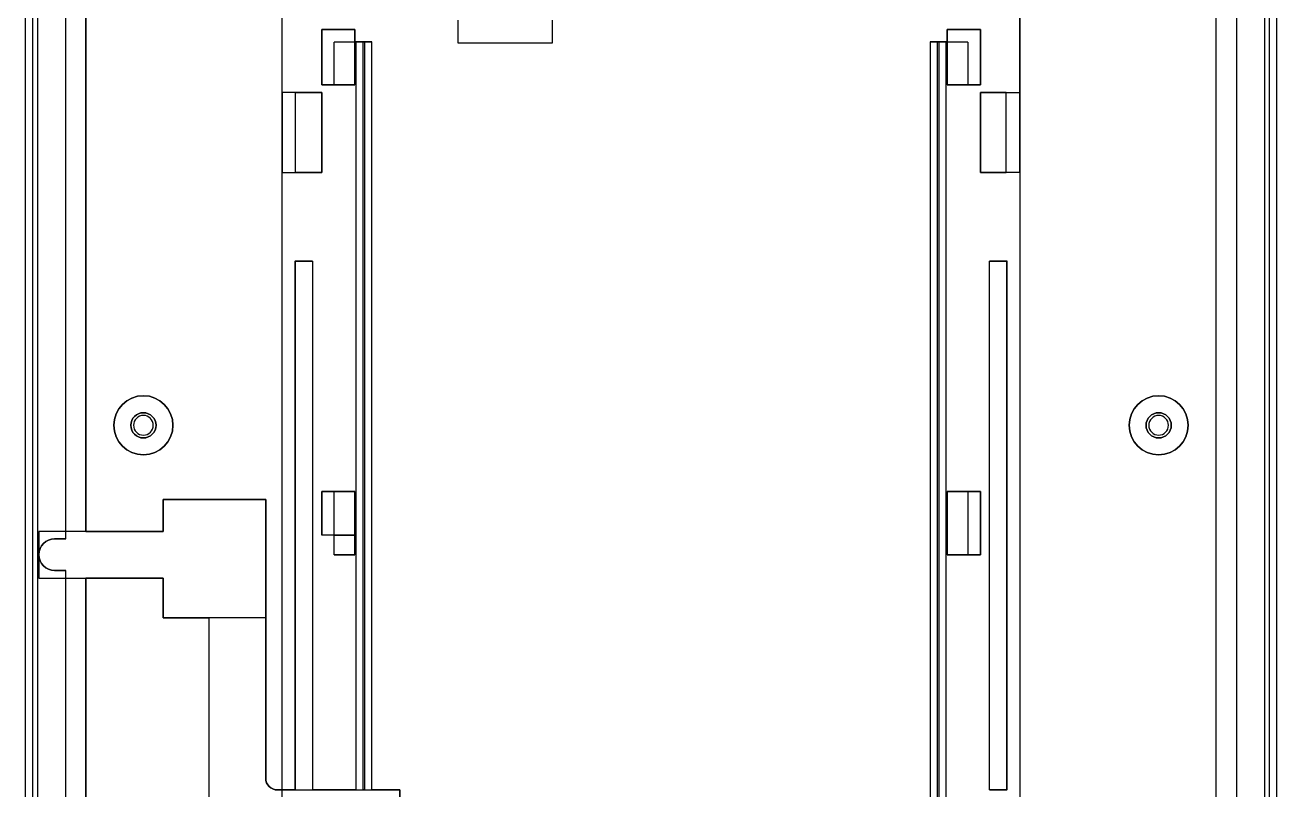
# Model space of a CAD drawing. Header units: millimetres. Extents: x 2932 to 3377, y 2153 to 2458.
# Drawn here: x 2931.5 to 3090.2, y 2245 to 2341.9 of the extents above; entities that cross this region are included whole.
import ezdxf

# ---------------------------------------------------------------- set-up
doc = ezdxf.new("R2010")
doc.units = ezdxf.units.MM
doc.layers.add('Layer 230', color=7, linetype='Continuous')

msp = doc.modelspace()

# ---------------------------------------------------------------- linework, layer by layer
at = {"extrusion": (0, 0, -1)}
for p, q in [((2964.15, 2206.32, -0.3), (2964.15, 2344.69, -0.3)), ((3057.65, 2333.34, -0.3), (3057.65, 2344.67, -0.3)), ((3057.65, 2344.67, -0.3), (3057.65, 2206.32, -0.3))]:
    msp.add_line(p, q, dxfattribs=at)
for centre in [(-2946.55, 2291.16, 1.3), (-3075.25, 2291.16, 1.3)]:
    msp.add_circle(centre, 1.25, dxfattribs=at)
at = {"layer": 'Layer 230', "color": 7}
for p, q in [((2936.7, 2277.71, 2.4), (2936.7, 2392.18, 2.4)), ((2936.7, 2276.76, 3.2), (2936.7, 2392.18, 3.2)), ((2939.25, 2277.71, 2.4), (2939.25, 2392.08, 2.4)), ((2939.25, 2392.08, -0.3), (2939.25, 2277.71, -0.3)), ((3082.55, 2163.08, 2.4), (3082.55, 2392.08, 2.4)), ((3082.55, 2163.08, -0.3), (3082.55, 2392.08, -0.3)), ((3085.1, 2392.18, 2.4), (3085.1, 2162.08, 2.4)), ((3085.1, 2392.18, 3.2), (3085.1, 2162.08, 3.2)), ((2932.55, 2163.46, 4.2), (2932.55, 2386.06, 4.2)), ((2933.15, 2163.46, 4.2), (2933.15, 2386.06, 4.2)), ((2933.15, 2163.46, 3.2), (2933.15, 2386.06, 3.2)), ((3088.65, 2386.06, 4.2), (3088.65, 2163.46, 4.2)), ((3088.65, 2386.06, 3.2), (3088.65, 2163.46, 3.2)), ((3089.25, 2386.06, 4.2), (3089.25, 2163.46, 4.2)), ((2970.75, 2334.31, -0.3), (2970.75, 2339.71, -0.3)), ((2973.35, 2339.71, -0.3), (2970.75, 2339.71, -0.3)), ((2973.35, 2339.71, -5), (2970.75, 2339.71, -5)), ((2970.75, 2334.31, -5), (2970.75, 2339.71, -5)), ((2973.35, 2339.71, -0.3), (2973.35, 2334.31, -0.3)), ((2973.35, 2339.71, -5), (2973.35, 2334.31, -5)), ((2973.5, 2339.76, -2.8), (2973.5, 2244.96, -2.8)), ((2974.36, 2339.76, -3.3), (2974.36, 2244.96, -3.3)), ((2974.63, 2244.96, -3.3), (2974.63, 2339.76, -3.3)), ((2975.5, 2244.96, -2.8), (2975.5, 2339.76, -2.8)), ((3046.3, 2339.76, -2.8), (3046.3, 2209.76, -2.8)), ((3047.16, 2339.76, -3.3), (3047.16, 2209.76, -3.3)), ((3047.43, 2209.76, -3.3), (3047.43, 2339.76, -3.3)), ((3048.3, 2229.76, -2.8), (3048.3, 2339.76, -2.8)), ((3048.45, 2334.31, -0.3), (3048.45, 2339.71, -0.3)), ((3051.05, 2339.71, -0.3), (3048.45, 2339.71, -0.3)), ((3051.05, 2339.71, -5), (3048.45, 2339.71, -5)), ((3048.45, 2334.31, -5), (3048.45, 2339.71, -5)), ((3051.05, 2339.71, -0.3), (3051.05, 2334.31, -0.3)), ((3051.05, 2339.71, -5), (3051.05, 2334.31, -5)), ((2964.15, 2333.34, -0.3), (2964.15, 2323.18, -0.3)), ((2969.15, 2333.34, -0.3), (2964.15, 2333.34, -0.3)), ((2965.85, 2333.34, -1.6), (2964.15, 2333.34, -1.6)), ((2964.15, 2323.18, -1.6), (2964.15, 2333.34, -1.6)), ((2965.85, 2323.18, -1.6), (2965.85, 2333.34, -1.6)), ((2969.15, 2323.18, -0.3), (2969.15, 2333.34, -0.3)), ((2973.35, 2334.31, -0.3), (2970.75, 2334.31, -0.3)), ((2973.35, 2334.31, -5), (2970.75, 2334.31, -5)), ((3051.05, 2334.31, -0.3), (3048.45, 2334.31, -0.3)), ((3051.05, 2334.31, -5), (3048.45, 2334.31, -5)), ((3052.65, 2323.18, -0.3), (3052.65, 2333.34, -0.3)), ((3052.65, 2333.34, -0.3), (3057.65, 2333.34, -0.3)), ((3055.94, 2323.18, -1.6), (3055.94, 2333.34, -1.6)), ((3055.94, 2333.34, -1.6), (3057.65, 2333.34, -1.6)), ((3057.65, 2333.34, -0.3), (3057.65, 2323.18, -0.3)), ((3057.65, 2323.18, -1.6), (3057.65, 2333.34, -1.6)), ((2964.15, 2323.18, -0.3), (2969.15, 2323.18, -0.3)), ((2964.15, 2323.18, -1.6), (2965.85, 2323.18, -1.6)), ((3057.65, 2323.18, -0.3), (3052.65, 2323.18, -0.3)), ((3057.65, 2323.18, -1.6), (3055.94, 2323.18, -1.6)), ((2970.75, 2274.76, -0.3), (2970.75, 2282.76, -0.3)), ((2970.75, 2282.76, -0.3), (2973.35, 2282.76, -0.3)), ((2970.75, 2282.76, -5), (2973.35, 2282.76, -5)), ((2970.75, 2277.26, -5), (2970.75, 2282.76, -5)), ((2973.35, 2282.76, -0.3), (2973.35, 2274.76, -0.3)), ((2973.35, 2282.76, -5), (2973.35, 2277.26, -5)), ((3048.45, 2274.76, -0.3), (3048.45, 2282.76, -0.3)), ((3048.45, 2282.76, -0.3), (3051.05, 2282.76, -0.3)), ((3048.45, 2282.76, -5), (3051.05, 2282.76, -5)), ((3048.45, 2274.76, -5), (3048.45, 2282.76, -5)), ((3051.05, 2282.76, -0.3), (3051.05, 2274.76, -0.3)), ((3051.05, 2282.76, -5), (3051.05, 2274.76, -5)), ((2949.05, 2277.71, -0.3), (2949.05, 2281.76, -0.3)), ((2949.05, 2281.76, -0.3), (2962.05, 2281.76, -0.3)), ((2962.05, 2281.76, -0.3), (2962.05, 2266.76, -0.3)), ((2939.25, 2277.71, 2.4), (2936.7, 2277.71, 2.4)), ((2939.25, 2277.71, -0.3), (2949.05, 2277.71, -0.3)), ((2936.7, 2276.76, 3.2), (2935.3, 2276.76, 3.2)), ((2935.3, 2276.76, 3.2), (2935.3, 2276.76, 2)), ((2970.75, 2277.26, -5), (2970.75, 2277.26, -5)), ((2970.75, 2277.26, -5), (2973.35, 2277.26, -5)), ((2973.35, 2274.76, -0.3), (2970.75, 2274.76, -0.3)), ((3051.05, 2274.76, -0.3), (3048.45, 2274.76, -0.3)), ((3051.05, 2274.76, -5), (3048.45, 2274.76, -5)), ((2935.3, 2272.76, 3.2), (2936.7, 2272.76, 3.2)), ((2935.3, 2272.76, 2), (2935.3, 2272.76, 3.2)), ((2936.7, 2162.08, 3.2), (2936.7, 2272.76, 3.2)), ((2936.7, 2271.81, 2.4), (2939.25, 2271.81, 2.4)), ((2936.7, 2162.08, 2.4), (2936.7, 2271.81, 2.4)), ((2939.25, 2163.08, 2.4), (2939.25, 2271.81, 2.4)), ((2949.05, 2271.81, -0.3), (2939.25, 2271.81, -0.3)), ((2939.25, 2271.81, -0.3), (2939.25, 2163.08, -0.3)), ((2949.05, 2266.76, -0.3), (2949.05, 2271.81, -0.3)), ((2962.05, 2266.76, -0.3), (2949.05, 2266.76, -0.3)), ((2962.05, 2246.46, -1.3), (2962.05, 2246.46, -2.8)), ((2963.55, 2244.96, -1.3), (2963.55, 2244.96, -2.8))]:
    msp.add_line(p, q, dxfattribs=at)
at = {"layer": 'Layer 230', "color": 7, "extrusion": (1, 1.22465e-16, 0)}
for p, q in [((2936.7, 2277.71, 2.4), (2936.7, 2392.18, 2.4)), ((2936.7, 2276.76, 3.2), (2936.7, 2392.18, 3.2)), ((3090.25, 2163.46, 3.2), (3090.25, 2386.06, 3.2)), ((3090.25, 2163.46, -2.8), (3090.25, 2386.06, -2.8)), ((2986.41, 2342.48, -2.1), (2986.41, 2339.61, -2.1)), ((2986.41, 2342.46, -2.8), (2986.41, 2339.61, -2.8)), ((3052.65, 2334.31, -2.8), (3052.65, 2341.31, -2.8)), ((3052.65, 2341.31, -6.4), (3052.65, 2334.31, -6.4)), ((3052.65, 2341.31, -2.8), (3052.65, 2341.31, -6.4)), ((2986.41, 2339.61, -2.1), (2986.41, 2339.61, -2.8)), ((2964.15, 2323.18, -1.6), (2964.15, 2333.34, -1.6)), ((2964.15, 2333.34, -1.6), (2964.15, 2333.34, -0.3)), ((2964.15, 2333.34, -0.3), (2964.15, 2323.18, -0.3)), ((2965.85, 2323.18, -2.8), (2965.85, 2333.34, -2.8)), ((2965.85, 2333.34, -1.6), (2965.85, 2333.34, -2.8)), ((2965.85, 2323.18, -1.6), (2965.85, 2333.34, -1.6)), ((3052.65, 2334.31, -2.8), (3052.65, 2334.31, -6.4)), ((2964.15, 2323.18, -1.6), (2964.15, 2323.18, -0.3)), ((2965.85, 2323.18, -2.8), (2965.85, 2323.18, -1.6)), ((2973.35, 2282.76, -6.4), (2973.35, 2277.26, -6.4)), ((2973.35, 2282.76, -5), (2973.35, 2282.76, -6.4)), ((2973.35, 2282.76, -5), (2973.35, 2277.26, -5)), ((3048.45, 2274.76, -0.3), (3048.45, 2282.76, -0.3)), ((3048.45, 2282.76, -2.8), (3048.45, 2274.76, -2.8)), ((3048.45, 2282.76, -2.8), (3048.45, 2282.76, -0.3)), ((3052.65, 2274.76, -2.8), (3052.65, 2282.76, -2.8)), ((3052.65, 2282.76, -6.4), (3052.65, 2274.76, -6.4)), ((3052.65, 2282.76, -2.8), (3052.65, 2282.76, -6.4)), ((2949.05, 2277.71, -0.3), (2949.05, 2281.76, -0.3)), ((2949.05, 2281.76, -2.8), (2949.05, 2277.71, -2.8)), ((2949.05, 2281.76, -0.3), (2949.05, 2281.76, -2.8)), ((2933.3, 2277.71, 2), (2933.3, 2274.76, 2)), ((2933.3, 2277.71, -2.8), (2933.3, 2271.81, -2.8)), ((2933.3, 2277.71, 2), (2933.3, 2277.71, -2.8)), ((2936.7, 2276.76, 2), (2936.7, 2277.71, 2)), ((2936.7, 2277.71, 2.4), (2936.7, 2277.71, 2)), ((2949.05, 2277.71, -0.3), (2949.05, 2277.71, -2.8)), ((2936.7, 2276.76, 2), (2936.7, 2276.76, 3.2)), ((2973.35, 2277.26, -5), (2973.35, 2277.26, -6.4)), ((2933.3, 2274.76, 2), (2933.3, 2271.81, 2)), ((3048.45, 2274.76, -0.3), (3048.45, 2274.76, -2.8)), ((3052.65, 2274.76, -2.8), (3052.65, 2274.76, -6.4)), ((2936.7, 2271.81, 2), (2936.7, 2272.76, 2)), ((2936.7, 2272.76, 2), (2936.7, 2272.76, 3.2)), ((2936.7, 2162.08, 3.2), (2936.7, 2272.76, 3.2)), ((2933.3, 2271.81, -2.8), (2933.3, 2271.81, 2)), ((2936.7, 2162.08, 2.4), (2936.7, 2271.81, 2.4)), ((2936.7, 2271.81, 2), (2936.7, 2271.81, 2.4)), ((2949.05, 2271.81, -2.8), (2949.05, 2271.81, -0.3)), ((2949.05, 2266.76, -0.3), (2949.05, 2271.81, -0.3)), ((2949.05, 2271.81, -2.8), (2949.05, 2266.76, -2.8)), ((2949.05, 2266.76, -0.3), (2949.05, 2266.76, -2.8)), ((2954.85, 2266.76, -2.8), (2954.85, 2242.26, -2.8)), ((2954.85, 2266.76, -1.3), (2954.85, 2266.76, -2.8)), ((2954.85, 2266.76, -1.3), (2954.85, 2242.26, -1.3))]:
    msp.add_line(p, q, dxfattribs=at)
at = {"layer": 'Layer 230', "color": 7, "extrusion": (1, 8.36627e-17, 0)}
for p, q in [((2939.25, 2277.71, 2.4), (2939.25, 2392.08, 2.4)), ((2939.25, 2392.08, -0.3), (2939.25, 2277.71, -0.3)), ((2939.25, 2277.71, 2.4), (2939.25, 2277.71, -0.3)), ((2939.25, 2271.81, -0.3), (2939.25, 2163.08, -0.3)), ((2939.25, 2271.81, -0.3), (2939.25, 2271.81, 2.4)), ((2939.25, 2163.08, 2.4), (2939.25, 2271.81, 2.4))]:
    msp.add_line(p, q, dxfattribs=at)
at = {"layer": 'Layer 230', "color": 7, "extrusion": (-1, 1.87952e-16, 0)}
for p, q in [((3082.55, 2163.08, -0.3), (3082.55, 2392.08, -0.3)), ((3082.55, 2163.08, 2.4), (3082.55, 2392.08, 2.4))]:
    msp.add_line(p, q, dxfattribs=at)
at = {"layer": 'Layer 230', "color": 7, "extrusion": (-1, 1.86467e-16, 0)}
for p, q in [((3085.1, 2392.18, 3.2), (3085.1, 2162.08, 3.2)), ((3085.1, 2392.18, 2.4), (3085.1, 2162.08, 2.4))]:
    msp.add_line(p, q, dxfattribs=at)
at = {"layer": 'Layer 230', "color": 7, "extrusion": (0, 0, -1)}
for p, q in [((2931.55, 2386.06, -2.8), (2931.55, 2163.46, -2.8)), ((3090.25, 2163.46, -2.8), (3090.25, 2386.06, -2.8)), ((2986.41, 2342.48, -2.1), (2986.41, 2339.61, -2.1)), ((2986.41, 2342.46, -2.8), (2986.41, 2339.61, -2.8)), ((2998.41, 2339.61, -2.1), (2998.41, 2342.48, -2.1)), ((2998.41, 2339.61, -2.8), (2998.41, 2342.46, -2.8)), ((2969.15, 2341.31, -2.8), (2969.15, 2334.31, -2.8)), ((2973.35, 2341.31, -2.8), (2969.15, 2341.31, -2.8)), ((2969.15, 2341.31, -6.4), (2973.35, 2341.31, -6.4)), ((2969.15, 2334.31, -6.4), (2969.15, 2341.31, -6.4)), ((2973.35, 2339.71, -2.8), (2973.35, 2341.31, -2.8)), ((2973.35, 2341.31, -6.4), (2973.35, 2334.31, -6.4)), ((3052.65, 2341.31, -2.8), (3048.45, 2341.31, -2.8)), ((3048.45, 2341.31, -2.8), (3048.45, 2339.71, -2.8)), ((3048.45, 2334.31, -6.4), (3048.45, 2341.31, -6.4)), ((3048.45, 2341.31, -6.4), (3052.65, 2341.31, -6.4)), ((3052.65, 2334.31, -2.8), (3052.65, 2341.31, -2.8)), ((3052.65, 2341.31, -6.4), (3052.65, 2334.31, -6.4)), ((2973.35, 2334.31, -2.8), (2973.35, 2339.71, -2.8)), ((2975.5, 2339.76, -2.8), (2973.5, 2339.76, -2.8)), ((2973.5, 2339.76, -2.8), (2973.5, 2244.96, -2.8)), ((2974.36, 2339.76, -3.3), (2974.36, 2244.96, -3.3)), ((2974.36, 2339.76, -3.3), (2974.63, 2339.76, -3.3)), ((2974.63, 2244.96, -3.3), (2974.63, 2339.76, -3.3)), ((2975.5, 2244.96, -2.8), (2975.5, 2339.76, -2.8)), ((2986.41, 2339.61, -2.8), (2998.41, 2339.61, -2.8)), ((2986.41, 2339.61, -2.1), (2998.41, 2339.61, -2.1)), ((3048.3, 2339.76, -2.8), (3046.3, 2339.76, -2.8)), ((3046.3, 2339.76, -2.8), (3046.3, 2209.76, -2.8)), ((3047.16, 2339.76, -3.3), (3047.16, 2209.76, -3.3)), ((3047.16, 2339.76, -3.3), (3047.43, 2339.76, -3.3)), ((3047.43, 2209.76, -3.3), (3047.43, 2339.76, -3.3)), ((3048.3, 2229.76, -2.8), (3048.3, 2339.76, -2.8)), ((3048.45, 2339.71, -2.8), (3048.45, 2334.31, -2.8)), ((2965.85, 2333.34, -2.8), (2969.15, 2333.34, -2.8)), ((2965.85, 2323.18, -2.8), (2965.85, 2333.34, -2.8)), ((2969.15, 2334.31, -2.8), (2970.75, 2334.31, -2.8)), ((2973.35, 2334.31, -6.4), (2969.15, 2334.31, -6.4)), ((2969.15, 2333.34, -2.8), (2969.15, 2323.18, -2.8)), ((2970.75, 2334.31, -2.8), (2973.35, 2334.31, -2.8)), ((3048.45, 2334.31, -2.8), (3051.05, 2334.31, -2.8)), ((3052.65, 2334.31, -6.4), (3048.45, 2334.31, -6.4)), ((3051.05, 2334.31, -2.8), (3052.65, 2334.31, -2.8)), ((3055.94, 2333.34, -2.8), (3052.65, 2333.34, -2.8)), ((3052.65, 2333.34, -2.8), (3052.65, 2323.18, -2.8)), ((3055.94, 2323.18, -2.8), (3055.94, 2333.34, -2.8)), ((2969.15, 2323.18, -2.8), (2965.85, 2323.18, -2.8)), ((3052.65, 2323.18, -2.8), (3055.94, 2323.18, -2.8)), ((2965.76, 2311.96, -2.8), (2968, 2311.96, -2.8)), ((2965.76, 2311.96, -2.8), (2965.76, 2244.96, -2.8)), ((2967.97, 2311.96, -2.1), (2965.79, 2311.96, -2.1)), ((2965.79, 2311.96, -2.1), (2965.79, 2244.96, -2.1)), ((2967.97, 2311.96, -2.1), (2967.97, 2244.96, -2.1)), ((2968, 2311.96, -2.8), (2968, 2244.96, -2.8)), ((3056.03, 2311.96, -2.8), (3053.8, 2311.96, -2.8)), ((3053.8, 2244.96, -2.8), (3053.8, 2311.96, -2.8)), ((3053.82, 2244.96, -2.1), (3053.82, 2311.96, -2.1)), ((3053.82, 2311.96, -2.1), (3056.01, 2311.96, -2.1)), ((3056.01, 2244.96, -2.1), (3056.01, 2311.96, -2.1)), ((3056.03, 2244.96, -2.8), (3056.03, 2311.96, -2.8)), ((2970.75, 2282.76, -2.8), (2969.15, 2282.76, -2.8)), ((2969.15, 2282.76, -2.8), (2969.15, 2277.26, -2.8)), ((2969.15, 2277.26, -6.4), (2969.15, 2282.76, -6.4)), ((2969.15, 2282.76, -6.4), (2973.35, 2282.76, -6.4)), ((2973.35, 2282.76, -2.8), (2970.75, 2282.76, -2.8)), ((2973.35, 2274.76, -2.8), (2973.35, 2282.76, -2.8)), ((2973.35, 2282.76, -6.4), (2973.35, 2277.26, -6.4)), ((3051.05, 2282.76, -2.8), (3048.45, 2282.76, -2.8)), ((3048.45, 2282.76, -2.8), (3048.45, 2274.76, -2.8)), ((3048.45, 2274.76, -6.4), (3048.45, 2282.76, -6.4)), ((3048.45, 2282.76, -6.4), (3052.65, 2282.76, -6.4)), ((3052.65, 2282.76, -2.8), (3051.05, 2282.76, -2.8)), ((3052.65, 2274.76, -2.8), (3052.65, 2282.76, -2.8)), ((3052.65, 2282.76, -6.4), (3052.65, 2274.76, -6.4)), ((2962.05, 2281.76, -2.8), (2949.05, 2281.76, -2.8)), ((2949.05, 2281.76, -2.8), (2949.05, 2277.71, -2.8)), ((2962.05, 2246.46, -2.8), (2962.05, 2281.76, -2.8)), ((2949.05, 2277.71, -2.8), (2933.3, 2277.71, -2.8)), ((2933.3, 2277.71, -2.8), (2933.3, 2271.81, -2.8)), ((2936.7, 2277.71, 2), (2933.3, 2277.71, 2)), ((2933.3, 2277.71, 2), (2933.3, 2274.76, 2)), ((2936.7, 2276.76, 2), (2936.7, 2277.71, 2)), ((2935.3, 2276.76, 2), (2936.7, 2276.76, 2)), ((2970.75, 2277.26, -2.8), (2969.15, 2277.26, -2.8)), ((2970.75, 2277.26, -6.4), (2969.15, 2277.26, -6.4)), ((2970.75, 2274.76, -2.8), (2970.75, 2277.26, -2.8)), ((2973.35, 2277.26, -6.4), (2970.75, 2277.26, -6.4)), ((2933.3, 2274.76, 2), (2933.3, 2271.81, 2)), ((2970.75, 2274.76, -2.8), (2973.35, 2274.76, -2.8)), ((3048.45, 2274.76, -2.8), (3051.05, 2274.76, -2.8)), ((3052.65, 2274.76, -6.4), (3048.45, 2274.76, -6.4)), ((3051.05, 2274.76, -2.8), (3052.65, 2274.76, -2.8)), ((2936.7, 2272.76, 2), (2935.3, 2272.76, 2)), ((2936.7, 2271.81, 2), (2936.7, 2272.76, 2)), ((2933.3, 2271.81, -2.8), (2949.05, 2271.81, -2.8)), ((2933.3, 2271.81, 2), (2936.7, 2271.81, 2)), ((2949.05, 2271.81, -2.8), (2949.05, 2266.76, -2.8)), ((2949.05, 2266.76, -2.8), (2954.85, 2266.76, -2.8)), ((2954.85, 2266.76, -1.3), (2954.85, 2242.26, -1.3)), ((2962.05, 2266.76, -1.3), (2954.85, 2266.76, -1.3)), ((2954.85, 2266.76, -2.8), (2954.85, 2242.26, -2.8)), ((2962.05, 2266.76, -1.3), (2962.05, 2246.46, -1.3)), ((2963.55, 2244.96, -1.3), (2979.05, 2244.96, -1.3)), ((2965.76, 2244.96, -2.8), (2963.55, 2244.96, -2.8)), ((2965.79, 2244.96, -2.1), (2967.97, 2244.96, -2.1)), ((2973.5, 2244.96, -2.8), (2968, 2244.96, -2.8)), ((2974.63, 2244.96, -3.3), (2974.36, 2244.96, -3.3)), ((2979.05, 2244.96, -2.8), (2975.5, 2244.96, -2.8)), ((2979.05, 2244.96, -1.3), (2979.05, 2237.76, -1.3)), ((2979.05, 2237.76, -2.8), (2979.05, 2244.96, -2.8)), ((3056.03, 2244.96, -2.8), (3053.8, 2244.96, -2.8)), ((3053.82, 2244.96, -2.1), (3056.01, 2244.96, -2.1))]:
    msp.add_line(p, q, dxfattribs=at)
at = {"layer": 'Layer 230', "color": 7, "extrusion": (-1, -1.22465e-16, 0)}
for p, q in [((2931.55, 2386.06, 3.2), (2931.55, 2163.46, 3.2)), ((2931.55, 2386.06, -2.8), (2931.55, 2163.46, -2.8)), ((2998.41, 2339.61, -2.1), (2998.41, 2342.48, -2.1)), ((2998.41, 2339.61, -2.8), (2998.41, 2342.46, -2.8)), ((2998.41, 2339.61, -2.1), (2998.41, 2339.61, -2.8)), ((3055.94, 2323.18, -1.6), (3055.94, 2333.34, -1.6)), ((3055.94, 2333.34, -1.6), (3055.94, 2333.34, -2.8)), ((3055.94, 2323.18, -2.8), (3055.94, 2333.34, -2.8)), ((3057.65, 2323.18, -1.6), (3057.65, 2333.34, -1.6)), ((3057.65, 2333.34, -0.3), (3057.65, 2323.18, -0.3)), ((3057.65, 2333.34, -1.6), (3057.65, 2333.34, -0.3)), ((3055.94, 2323.18, -2.8), (3055.94, 2323.18, -1.6)), ((3057.65, 2323.18, -1.6), (3057.65, 2323.18, -0.3)), ((2973.35, 2282.76, -0.3), (2973.35, 2274.76, -0.3)), ((2973.35, 2282.76, -0.3), (2973.35, 2282.76, -2.8)), ((2973.35, 2274.76, -2.8), (2973.35, 2282.76, -2.8)), ((3048.45, 2274.76, -5), (3048.45, 2282.76, -5)), ((3048.45, 2282.76, -5), (3048.45, 2282.76, -6.4)), ((3048.45, 2274.76, -6.4), (3048.45, 2282.76, -6.4)), ((2962.05, 2281.76, -0.3), (2962.05, 2281.76, -2.8)), ((2962.05, 2246.46, -2.8), (2962.05, 2281.76, -2.8)), ((2962.05, 2281.76, -0.3), (2962.05, 2266.76, -0.3)), ((2973.35, 2274.76, -0.3), (2973.35, 2274.76, -2.8)), ((3048.45, 2274.76, -5), (3048.45, 2274.76, -6.4)), ((2962.05, 2266.76, -1.3), (2962.05, 2246.46, -1.3)), ((2962.05, 2266.76, -1.3), (2962.05, 2266.76, -0.3)), ((2962.05, 2246.46, -1.3), (2962.05, 2246.46, -2.8)), ((2979.05, 2237.76, -2.8), (2979.05, 2244.96, -2.8)), ((2979.05, 2244.96, -1.3), (2979.05, 2237.76, -1.3)), ((2979.05, 2244.96, -1.3), (2979.05, 2244.96, -2.8))]:
    msp.add_line(p, q, dxfattribs=at)
at = {"layer": 'Layer 230', "color": 7, "extrusion": (-0.707107, -8.65956e-17, 0.707107)}
for p, q in [((2931.55, 2386.06, 3.2), (2931.55, 2163.46, 3.2)), ((2932.55, 2163.46, 4.2), (2932.55, 2386.06, 4.2))]:
    msp.add_line(p, q, dxfattribs=at)
at = {"layer": 'Layer 230', "color": 7, "extrusion": (1, 1.62365e-16, 0)}
for p, q in [((2933.15, 2163.46, 3.2), (2933.15, 2386.06, 3.2)), ((2933.15, 2163.46, 4.2), (2933.15, 2386.06, 4.2))]:
    msp.add_line(p, q, dxfattribs=at)
at = {"layer": 'Layer 230', "color": 7, "extrusion": (-1, -4.26644e-17, 0)}
for p, q in [((3088.65, 2386.06, 3.2), (3088.65, 2163.46, 3.2)), ((3088.65, 2386.06, 4.2), (3088.65, 2163.46, 4.2))]:
    msp.add_line(p, q, dxfattribs=at)
at = {"layer": 'Layer 230', "color": 7, "extrusion": (0.707107, 8.65956e-17, 0.707107)}
for p, q in [((3089.25, 2386.06, 4.2), (3089.25, 2163.46, 4.2)), ((3090.25, 2163.46, 3.2), (3090.25, 2386.06, 3.2))]:
    msp.add_line(p, q, dxfattribs=at)
at = {"layer": 'Layer 230', "color": 7, "extrusion": (-3.35202e-16, 1, 0)}
for p, q in [((2973.35, 2341.31, -2.8), (2969.15, 2341.31, -2.8)), ((2969.15, 2341.31, -6.4), (2973.35, 2341.31, -6.4)), ((2969.15, 2341.31, -2.8), (2969.15, 2341.31, -6.4)), ((2973.35, 2341.31, -2.8), (2973.35, 2341.31, -6.4)), ((3052.65, 2341.31, -2.8), (3048.45, 2341.31, -2.8)), ((3048.45, 2341.31, -6.4), (3052.65, 2341.31, -6.4)), ((3048.45, 2341.31, -2.8), (3048.45, 2341.31, -6.4)), ((3052.65, 2341.31, -2.8), (3052.65, 2341.31, -6.4))]:
    msp.add_line(p, q, dxfattribs=at)
at = {"layer": 'Layer 230', "color": 7, "extrusion": (-1, -4.10017e-16, 0)}
for p, q in [((2969.15, 2341.31, -2.8), (2969.15, 2334.31, -2.8)), ((2969.15, 2341.31, -2.8), (2969.15, 2341.31, -6.4)), ((2969.15, 2334.31, -6.4), (2969.15, 2341.31, -6.4)), ((2969.15, 2334.31, -2.8), (2969.15, 2334.31, -6.4)), ((2969.15, 2282.76, -2.8), (2969.15, 2277.26, -2.8)), ((2969.15, 2282.76, -2.8), (2969.15, 2282.76, -6.4)), ((2969.15, 2277.26, -6.4), (2969.15, 2282.76, -6.4)), ((2969.15, 2277.26, -6.4), (2969.15, 2277.26, -2.8))]:
    msp.add_line(p, q, dxfattribs=at)
at = {"layer": 'Layer 230', "color": 7, "extrusion": (1, -1.78077e-15, 0)}
for p, q in [((2973.35, 2339.71, -2.8), (2973.35, 2341.31, -2.8)), ((2973.35, 2341.31, -6.4), (2973.35, 2334.31, -6.4)), ((2973.35, 2341.31, -2.8), (2973.35, 2341.31, -6.4)), ((2973.35, 2339.71, -5), (2973.35, 2339.71, -2.8)), ((2973.35, 2339.71, -5), (2973.35, 2334.31, -5)), ((2973.35, 2334.31, -5), (2973.35, 2334.31, -6.4))]:
    msp.add_line(p, q, dxfattribs=at)
at = {"layer": 'Layer 230', "color": 7, "extrusion": (-1, -2.0257e-15, 0)}
for p, q in [((3048.45, 2341.31, -2.8), (3048.45, 2339.71, -2.8)), ((3048.45, 2341.31, -2.8), (3048.45, 2341.31, -6.4)), ((3048.45, 2334.31, -6.4), (3048.45, 2341.31, -6.4)), ((3048.45, 2334.31, -5), (3048.45, 2339.71, -5)), ((3048.45, 2339.71, -2.8), (3048.45, 2339.71, -5)), ((3048.45, 2334.31, -5), (3048.45, 2334.31, -6.4))]:
    msp.add_line(p, q, dxfattribs=at)
at = {"layer": 'Layer 230', "color": 7, "extrusion": (1.22465e-16, -1, 0)}
for p, q in [((2973.35, 2339.71, -0.3), (2970.75, 2339.71, -0.3)), ((2970.75, 2339.71, -5), (2970.75, 2339.71, -0.3)), ((2973.35, 2339.71, -5), (2970.75, 2339.71, -5)), ((2973.35, 2339.71, -5), (2973.35, 2339.71, -2.8)), ((2973.35, 2339.71, -0.3), (2973.35, 2339.71, -2.8)), ((3051.05, 2339.71, -0.3), (3048.45, 2339.71, -0.3)), ((3048.45, 2339.71, -2.8), (3048.45, 2339.71, -0.3)), ((3048.45, 2339.71, -2.8), (3048.45, 2339.71, -5)), ((3051.05, 2339.71, -5), (3048.45, 2339.71, -5)), ((3051.05, 2339.71, -0.3), (3051.05, 2339.71, -5)), ((2969.15, 2333.34, -0.3), (2964.15, 2333.34, -0.3)), ((2964.15, 2333.34, -1.6), (2964.15, 2333.34, -0.3)), ((2965.85, 2333.34, -1.6), (2964.15, 2333.34, -1.6)), ((2965.85, 2333.34, -1.6), (2965.85, 2333.34, -2.8)), ((2965.85, 2333.34, -2.8), (2969.15, 2333.34, -2.8)), ((2969.15, 2334.31, -2.8), (2970.75, 2334.31, -2.8)), ((2969.15, 2334.31, -2.8), (2969.15, 2334.31, -6.4)), ((2973.35, 2334.31, -6.4), (2969.15, 2334.31, -6.4)), ((2969.15, 2333.34, -2.8), (2969.15, 2333.34, -0.3)), ((2973.35, 2334.31, -5), (2970.75, 2334.31, -5)), ((2970.75, 2334.31, -5), (2970.75, 2334.31, -2.8)), ((2973.35, 2334.31, -5), (2973.35, 2334.31, -6.4)), ((3051.05, 2334.31, -5), (3048.45, 2334.31, -5)), ((3048.45, 2334.31, -5), (3048.45, 2334.31, -6.4)), ((3052.65, 2334.31, -6.4), (3048.45, 2334.31, -6.4)), ((3051.05, 2334.31, -2.8), (3051.05, 2334.31, -5)), ((3051.05, 2334.31, -2.8), (3052.65, 2334.31, -2.8)), ((3052.65, 2334.31, -2.8), (3052.65, 2334.31, -6.4)), ((3052.65, 2333.34, -2.8), (3052.65, 2333.34, -0.3)), ((3055.94, 2333.34, -2.8), (3052.65, 2333.34, -2.8)), ((3052.65, 2333.34, -0.3), (3057.65, 2333.34, -0.3)), ((3055.94, 2333.34, -1.6), (3055.94, 2333.34, -2.8)), ((3055.94, 2333.34, -1.6), (3057.65, 2333.34, -1.6)), ((3057.65, 2333.34, -1.6), (3057.65, 2333.34, -0.3)), ((2965.76, 2311.96, -2.8), (2968, 2311.96, -2.8)), ((2965.76, 2311.96, -2.8), (2965.79, 2311.96, -2.1)), ((2967.97, 2311.96, -2.1), (2965.79, 2311.96, -2.1)), ((2968, 2311.96, -2.8), (2967.97, 2311.96, -2.1)), ((3053.82, 2311.96, -2.1), (3053.8, 2311.96, -2.8)), ((3056.03, 2311.96, -2.8), (3053.8, 2311.96, -2.8)), ((3053.82, 2311.96, -2.1), (3056.01, 2311.96, -2.1)), ((3056.01, 2311.96, -2.1), (3056.03, 2311.96, -2.8)), ((2962.05, 2281.76, -2.8), (2949.05, 2281.76, -2.8)), ((2949.05, 2281.76, -0.3), (2962.05, 2281.76, -0.3)), ((2949.05, 2281.76, -0.3), (2949.05, 2281.76, -2.8)), ((2962.05, 2281.76, -0.3), (2962.05, 2281.76, -2.8)), ((2936.7, 2277.71, 2), (2933.3, 2277.71, 2)), ((2933.3, 2277.71, 2), (2933.3, 2277.71, -2.8)), ((2949.05, 2277.71, -2.8), (2933.3, 2277.71, -2.8)), ((2936.7, 2277.71, 2.4), (2936.7, 2277.71, 2)), ((2939.25, 2277.71, 2.4), (2936.7, 2277.71, 2.4)), ((2939.25, 2277.71, -0.3), (2949.05, 2277.71, -0.3)), ((2939.25, 2277.71, 2.4), (2939.25, 2277.71, -0.3)), ((2949.05, 2277.71, -0.3), (2949.05, 2277.71, -2.8)), ((2936.7, 2276.76, 3.2), (2935.3, 2276.76, 3.2)), ((2935.3, 2276.76, 3.2), (2935.3, 2276.76, 2)), ((2935.3, 2276.76, 2), (2936.7, 2276.76, 2)), ((2936.7, 2276.76, 2), (2936.7, 2276.76, 3.2))]:
    msp.add_line(p, q, dxfattribs=at)
at = {"layer": 'Layer 230', "color": 7, "extrusion": (1, 2.67889e-16, 0)}
for p, q in [((2970.75, 2339.71, -5), (2970.75, 2339.71, -0.3)), ((2970.75, 2334.31, -0.3), (2970.75, 2339.71, -0.3)), ((2970.75, 2334.31, -5), (2970.75, 2339.71, -5)), ((2970.75, 2334.31, -0.3), (2970.75, 2334.31, -2.8)), ((2970.75, 2334.31, -5), (2970.75, 2334.31, -2.8)), ((2970.75, 2277.26, -5), (2970.75, 2282.76, -5)), ((2970.75, 2282.76, -2.8), (2970.75, 2282.76, -5)), ((2970.75, 2282.76, -2.8), (2970.75, 2282.76, -0.3)), ((2970.75, 2274.76, -0.3), (2970.75, 2282.76, -0.3)), ((2970.75, 2274.76, -2.8), (2970.75, 2277.26, -2.8)), ((2970.75, 2277.26, -2.8), (2970.75, 2277.26, -5)), ((2970.75, 2274.76, -0.3), (2970.75, 2274.76, -2.8))]:
    msp.add_line(p, q, dxfattribs=at)
at = {"layer": 'Layer 230', "color": 7, "extrusion": (-1, 1.78077e-15, 0)}
for p, q in [((2973.35, 2339.71, -0.3), (2973.35, 2339.71, -2.8)), ((2973.35, 2334.31, -2.8), (2973.35, 2339.71, -2.8)), ((2973.35, 2339.71, -0.3), (2973.35, 2334.31, -0.3)), ((2973.35, 2334.31, -2.8), (2973.35, 2334.31, -0.3))]:
    msp.add_line(p, q, dxfattribs=at)
at = {"layer": 'Layer 230', "color": 7, "extrusion": (-1.22465e-16, 1, 0)}
for p, q in [((2975.5, 2339.76, -2.8), (2973.5, 2339.76, -2.8)), ((2974.36, 2339.76, -3.3), (2974.63, 2339.76, -3.3)), ((2986.41, 2339.61, -2.1), (2986.41, 2339.61, -2.8)), ((2986.41, 2339.61, -2.1), (2998.41, 2339.61, -2.1)), ((2986.41, 2339.61, -2.8), (2998.41, 2339.61, -2.8)), ((2998.41, 2339.61, -2.1), (2998.41, 2339.61, -2.8)), ((3048.3, 2339.76, -2.8), (3046.3, 2339.76, -2.8)), ((3047.16, 2339.76, -3.3), (3047.43, 2339.76, -3.3)), ((2973.35, 2334.31, -0.3), (2970.75, 2334.31, -0.3)), ((2970.75, 2334.31, -2.8), (2973.35, 2334.31, -2.8)), ((2970.75, 2334.31, -0.3), (2970.75, 2334.31, -2.8)), ((2973.35, 2334.31, -2.8), (2973.35, 2334.31, -0.3)), ((3051.05, 2334.31, -0.3), (3048.45, 2334.31, -0.3)), ((3048.45, 2334.31, -2.8), (3051.05, 2334.31, -2.8)), ((3048.45, 2334.31, -2.8), (3048.45, 2334.31, -0.3)), ((3051.05, 2334.31, -0.3), (3051.05, 2334.31, -2.8)), ((2964.15, 2323.18, -1.6), (2965.85, 2323.18, -1.6)), ((2964.15, 2323.18, -1.6), (2964.15, 2323.18, -0.3)), ((2964.15, 2323.18, -0.3), (2969.15, 2323.18, -0.3)), ((2969.15, 2323.18, -2.8), (2965.85, 2323.18, -2.8)), ((2965.85, 2323.18, -2.8), (2965.85, 2323.18, -1.6)), ((2969.15, 2323.18, -2.8), (2969.15, 2323.18, -0.3)), ((3052.65, 2323.18, -2.8), (3055.94, 2323.18, -2.8)), ((3052.65, 2323.18, -2.8), (3052.65, 2323.18, -0.3)), ((3057.65, 2323.18, -0.3), (3052.65, 2323.18, -0.3)), ((3055.94, 2323.18, -2.8), (3055.94, 2323.18, -1.6)), ((3057.65, 2323.18, -1.6), (3055.94, 2323.18, -1.6)), ((3057.65, 2323.18, -1.6), (3057.65, 2323.18, -0.3)), ((2936.7, 2272.76, 2), (2935.3, 2272.76, 2)), ((2935.3, 2272.76, 2), (2935.3, 2272.76, 3.2)), ((2935.3, 2272.76, 3.2), (2936.7, 2272.76, 3.2)), ((2936.7, 2272.76, 2), (2936.7, 2272.76, 3.2)), ((2933.3, 2271.81, 2), (2936.7, 2271.81, 2)), ((2933.3, 2271.81, -2.8), (2949.05, 2271.81, -2.8)), ((2933.3, 2271.81, -2.8), (2933.3, 2271.81, 2)), ((2936.7, 2271.81, 2), (2936.7, 2271.81, 2.4)), ((2936.7, 2271.81, 2.4), (2939.25, 2271.81, 2.4)), ((2939.25, 2271.81, -0.3), (2939.25, 2271.81, 2.4)), ((2949.05, 2271.81, -0.3), (2939.25, 2271.81, -0.3)), ((2949.05, 2271.81, -2.8), (2949.05, 2271.81, -0.3)), ((2949.05, 2266.76, -2.8), (2954.85, 2266.76, -2.8)), ((2949.05, 2266.76, -0.3), (2949.05, 2266.76, -2.8)), ((2962.05, 2266.76, -0.3), (2949.05, 2266.76, -0.3)), ((2962.05, 2266.76, -1.3), (2954.85, 2266.76, -1.3)), ((2954.85, 2266.76, -1.3), (2954.85, 2266.76, -2.8)), ((2962.05, 2266.76, -1.3), (2962.05, 2266.76, -0.3))]:
    msp.add_line(p, q, dxfattribs=at)
at = {"layer": 'Layer 230', "color": 7, "extrusion": (1, 2.0257e-15, 0)}
for p, q in [((3048.45, 2339.71, -2.8), (3048.45, 2339.71, -0.3)), ((3048.45, 2334.31, -0.3), (3048.45, 2339.71, -0.3)), ((3048.45, 2339.71, -2.8), (3048.45, 2334.31, -2.8)), ((3048.45, 2334.31, -2.8), (3048.45, 2334.31, -0.3))]:
    msp.add_line(p, q, dxfattribs=at)
at = {"layer": 'Layer 230', "color": 7, "extrusion": (-1, -2.67889e-16, 0)}
for p, q in [((3051.05, 2339.71, -0.3), (3051.05, 2339.71, -5)), ((3051.05, 2339.71, -5), (3051.05, 2334.31, -5)), ((3051.05, 2339.71, -0.3), (3051.05, 2334.31, -0.3)), ((3051.05, 2334.31, -2.8), (3051.05, 2334.31, -5)), ((3051.05, 2334.31, -0.3), (3051.05, 2334.31, -2.8)), ((3051.05, 2282.76, -0.3), (3051.05, 2274.76, -0.3)), ((3051.05, 2282.76, -0.3), (3051.05, 2282.76, -2.8)), ((3051.05, 2282.76, -5), (3051.05, 2282.76, -2.8)), ((3051.05, 2282.76, -5), (3051.05, 2274.76, -5)), ((3051.05, 2274.76, -2.8), (3051.05, 2274.76, -5)), ((3051.05, 2274.76, -0.3), (3051.05, 2274.76, -2.8))]:
    msp.add_line(p, q, dxfattribs=at)
at = {"layer": 'Layer 230', "color": 7, "extrusion": (-1, 1.65088e-16, 0)}
for p, q in [((2969.15, 2333.34, -2.8), (2969.15, 2323.18, -2.8)), ((2969.15, 2323.18, -0.3), (2969.15, 2333.34, -0.3)), ((2969.15, 2333.34, -2.8), (2969.15, 2333.34, -0.3)), ((2969.15, 2323.18, -2.8), (2969.15, 2323.18, -0.3))]:
    msp.add_line(p, q, dxfattribs=at)
at = {"layer": 'Layer 230', "color": 7, "extrusion": (1, 4.10017e-16, 0)}
for p, q in [((3052.65, 2333.34, -2.8), (3052.65, 2323.18, -2.8)), ((3052.65, 2333.34, -2.8), (3052.65, 2333.34, -0.3)), ((3052.65, 2323.18, -0.3), (3052.65, 2333.34, -0.3)), ((3052.65, 2323.18, -2.8), (3052.65, 2323.18, -0.3))]:
    msp.add_line(p, q, dxfattribs=at)
at = {"layer": 'Layer 230', "color": 7, "extrusion": (0.999391, 1.2239e-16, -0.034899)}
for p, q in [((2965.76, 2311.96, -2.8), (2965.76, 2244.96, -2.8)), ((2965.76, 2311.96, -2.8), (2965.79, 2311.96, -2.1)), ((2965.79, 2311.96, -2.1), (2965.79, 2244.96, -2.1)), ((3053.82, 2311.96, -2.1), (3053.8, 2311.96, -2.8)), ((3053.8, 2244.96, -2.8), (3053.8, 2311.96, -2.8)), ((3053.82, 2244.96, -2.1), (3053.82, 2311.96, -2.1)), ((2965.76, 2244.96, -2.8), (2965.79, 2244.96, -2.1)), ((3053.8, 2244.96, -2.8), (3053.82, 2244.96, -2.1))]:
    msp.add_line(p, q, dxfattribs=at)
at = {"layer": 'Layer 230', "color": 7, "extrusion": (-0.999391, -1.2239e-16, -0.034899)}
for p, q in [((2968, 2311.96, -2.8), (2967.97, 2311.96, -2.1)), ((2967.97, 2311.96, -2.1), (2967.97, 2244.96, -2.1)), ((2968, 2311.96, -2.8), (2968, 2244.96, -2.8)), ((3056.01, 2244.96, -2.1), (3056.01, 2311.96, -2.1)), ((3056.01, 2311.96, -2.1), (3056.03, 2311.96, -2.8)), ((3056.03, 2244.96, -2.8), (3056.03, 2311.96, -2.8)), ((2968, 2244.96, -2.8), (2967.97, 2244.96, -2.1)), ((3056.03, 2244.96, -2.8), (3056.01, 2244.96, -2.1))]:
    msp.add_line(p, q, dxfattribs=at)
at = {"layer": 'Layer 230', "color": 7, "extrusion": (-1.7085e-15, 1, 0)}
for p, q in [((2969.15, 2282.76, -6.4), (2973.35, 2282.76, -6.4)), ((2969.15, 2282.76, -2.8), (2969.15, 2282.76, -6.4)), ((2970.75, 2282.76, -2.8), (2969.15, 2282.76, -2.8)), ((2970.75, 2282.76, -2.8), (2970.75, 2282.76, -5)), ((2970.75, 2282.76, -5), (2973.35, 2282.76, -5)), ((2973.35, 2282.76, -5), (2973.35, 2282.76, -6.4))]:
    msp.add_line(p, q, dxfattribs=at)
at = {"layer": 'Layer 230', "color": 7, "extrusion": (1.7085e-15, -1, 0)}
for p, q in [((2970.75, 2282.76, -0.3), (2973.35, 2282.76, -0.3)), ((2970.75, 2282.76, -2.8), (2970.75, 2282.76, -0.3)), ((2973.35, 2282.76, -2.8), (2970.75, 2282.76, -2.8)), ((2973.35, 2282.76, -0.3), (2973.35, 2282.76, -2.8))]:
    msp.add_line(p, q, dxfattribs=at)
at = {"layer": 'Layer 230', "color": 7, "extrusion": (9.15481e-16, -1, 0)}
for p, q in [((3048.45, 2282.76, -0.3), (3051.05, 2282.76, -0.3)), ((3048.45, 2282.76, -2.8), (3048.45, 2282.76, -0.3)), ((3051.05, 2282.76, -2.8), (3048.45, 2282.76, -2.8)), ((3051.05, 2282.76, -0.3), (3051.05, 2282.76, -2.8))]:
    msp.add_line(p, q, dxfattribs=at)
at = {"layer": 'Layer 230', "color": 7, "extrusion": (-9.15481e-16, 1, 0)}
for p, q in [((3048.45, 2282.76, -5), (3051.05, 2282.76, -5)), ((3048.45, 2282.76, -6.4), (3052.65, 2282.76, -6.4)), ((3048.45, 2282.76, -5), (3048.45, 2282.76, -6.4)), ((3051.05, 2282.76, -5), (3051.05, 2282.76, -2.8)), ((3052.65, 2282.76, -2.8), (3051.05, 2282.76, -2.8)), ((3052.65, 2282.76, -2.8), (3052.65, 2282.76, -6.4))]:
    msp.add_line(p, q, dxfattribs=at)
at = {"layer": 'Layer 230', "color": 7, "extrusion": (0.000294794, -1, 0)}
for p, q in [((2970.75, 2277.26, -2.8), (2969.15, 2277.26, -2.8)), ((2969.15, 2277.26, -6.4), (2969.15, 2277.26, -2.8)), ((2970.75, 2277.26, -6.4), (2969.15, 2277.26, -6.4)), ((2970.75, 2277.26, -2.8), (2970.75, 2277.26, -5)), ((2970.75, 2277.26, -6.4), (2970.75, 2277.26, -5)), ((2970.75, 2277.26, -5), (2970.75, 2277.26, -5))]:
    msp.add_line(p, q, dxfattribs=at)
at = {"layer": 'Layer 230', "color": 7, "extrusion": (1.44416e-15, -1, 0)}
for p, q in [((2970.75, 2277.26, -5), (2973.35, 2277.26, -5)), ((2970.75, 2277.26, -6.4), (2970.75, 2277.26, -5)), ((2973.35, 2277.26, -6.4), (2970.75, 2277.26, -6.4)), ((2973.35, 2277.26, -5), (2973.35, 2277.26, -6.4))]:
    msp.add_line(p, q, dxfattribs=at)
at = {"layer": 'Layer 230', "color": 7, "extrusion": (-1.40662e-15, 1, 0)}
for p, q in [((2973.35, 2274.76, -0.3), (2970.75, 2274.76, -0.3)), ((2970.75, 2274.76, -2.8), (2973.35, 2274.76, -2.8)), ((2970.75, 2274.76, -0.3), (2970.75, 2274.76, -2.8)), ((2973.35, 2274.76, -0.3), (2973.35, 2274.76, -2.8))]:
    msp.add_line(p, q, dxfattribs=at)
at = {"layer": 'Layer 230', "color": 7, "extrusion": (-8.77944e-16, 1, 0)}
for p, q in [((3051.05, 2274.76, -0.3), (3048.45, 2274.76, -0.3)), ((3048.45, 2274.76, -2.8), (3051.05, 2274.76, -2.8)), ((3048.45, 2274.76, -0.3), (3048.45, 2274.76, -2.8)), ((3051.05, 2274.76, -0.3), (3051.05, 2274.76, -2.8))]:
    msp.add_line(p, q, dxfattribs=at)
at = {"layer": 'Layer 230', "color": 7, "extrusion": (8.77944e-16, -1, 0)}
for p, q in [((3051.05, 2274.76, -5), (3048.45, 2274.76, -5)), ((3048.45, 2274.76, -5), (3048.45, 2274.76, -6.4)), ((3052.65, 2274.76, -6.4), (3048.45, 2274.76, -6.4)), ((3051.05, 2274.76, -2.8), (3051.05, 2274.76, -5)), ((3051.05, 2274.76, -2.8), (3052.65, 2274.76, -2.8)), ((3052.65, 2274.76, -2.8), (3052.65, 2274.76, -6.4))]:
    msp.add_line(p, q, dxfattribs=at)
at = {"layer": 'Layer 230', "color": 7, "extrusion": (4.08974e-16, -1, 0)}
for p, q in [((2963.55, 2244.96, -1.3), (2979.05, 2244.96, -1.3)), ((2963.55, 2244.96, -1.3), (2963.55, 2244.96, -2.8)), ((2965.76, 2244.96, -2.8), (2963.55, 2244.96, -2.8)), ((2965.76, 2244.96, -2.8), (2965.79, 2244.96, -2.1)), ((2965.79, 2244.96, -2.1), (2967.97, 2244.96, -2.1)), ((2968, 2244.96, -2.8), (2967.97, 2244.96, -2.1)), ((2973.5, 2244.96, -2.8), (2968, 2244.96, -2.8)), ((2974.63, 2244.96, -3.3), (2974.36, 2244.96, -3.3)), ((2979.05, 2244.96, -2.8), (2975.5, 2244.96, -2.8)), ((2979.05, 2244.96, -1.3), (2979.05, 2244.96, -2.8))]:
    msp.add_line(p, q, dxfattribs=at)
at = {"layer": 'Layer 230', "color": 7, "extrusion": (-4.08974e-16, 1, 0)}
for p, q in [((3056.03, 2244.96, -2.8), (3053.8, 2244.96, -2.8)), ((3053.8, 2244.96, -2.8), (3053.82, 2244.96, -2.1)), ((3053.82, 2244.96, -2.1), (3056.01, 2244.96, -2.1)), ((3056.03, 2244.96, -2.8), (3056.01, 2244.96, -2.1))]:
    msp.add_line(p, q, dxfattribs=at)
at = {"layer": 'Layer 230', "color": 7, "extrusion": (0, 0, -1)}
for centre, radius in [((-2946.55, 2291.16, 2.8), 3.75), ((-2946.55, 2291.16, 7.3), 3.75), ((-2946.55, 2291.16, 7.3), 3.75), ((-3075.25, 2291.16, 2.8), 3.75), ((-3075.25, 2291.16, 7.3), 3.75), ((-3075.25, 2291.16, 7.3), 3.75), ((-2946.55, 2291.16, 1.3), 1.6), ((-2946.55, 2291.16, 7.3), 1.6), ((-3075.25, 2291.16, 1.3), 1.6), ((-3075.25, 2291.16, 7.3), 1.6)]:
    msp.add_circle(centre, radius, dxfattribs=at)
at = {"layer": 'Layer 230', "color": 7}
for centre, radius in [((2946.55, 2291.16, -2.8), 3.75), ((3075.25, 2291.16, -2.8), 3.75), ((2946.55, 2291.16, -1.3), 1.6), ((2946.55, 2291.16, -7.3), 1.6), ((3075.25, 2291.16, -1.3), 1.6), ((3075.25, 2291.16, -7.3), 1.6)]:
    msp.add_circle(centre, radius, dxfattribs=at)
at = {"layer": 'Layer 230', "color": 7, "extrusion": (1.22465e-16, -1, 0)}
for centre, start, end in [((2974.36, -2.3, -2339.76), 210, 270), ((2974.63, -2.3, -2339.76), 270, 330), ((3047.16, -2.3, -2339.76), 210, 270), ((3047.43, -2.3, -2339.76), 270, 330)]:
    msp.add_arc(centre, 1, start, end, dxfattribs=at)
at = {"layer": 'Layer 230', "color": 7, "extrusion": (-1.22465e-16, 1, 0)}
for centre, start, end in [((-2974.36, -2.3, 2339.76), 270, 330), ((-2974.63, -2.3, 2339.76), 210, 270), ((-3047.16, -2.3, 2339.76), 270, 330), ((-3047.43, -2.3, 2339.76), 210, 270)]:
    msp.add_arc(centre, 1, start, end, dxfattribs=at)
at = {"layer": 'Layer 230', "color": 7}
for centre, radius, start, end in [((2935.3, 2274.76, 3.2), 2, 90, 270), ((2935.3, 2274.76, 2), 2, 90, 180), ((2935.3, 2274.76, 2), 2, 180, 270), ((2963.55, 2246.46, -1.3), 1.5, 180, 270)]:
    msp.add_arc(centre, radius, start, end, dxfattribs=at)
at = {"layer": 'Layer 230', "color": 7, "extrusion": (0, 0, -1)}
for centre, radius, start, end in [((-2935.3, 2274.76, -2), 2, 0, 90), ((-2935.3, 2274.76, -3.2), 2, 270, 90), ((-2935.3, 2274.76, -2), 2, 270, 0), ((-2963.55, 2246.46, 1.3), 1.5, 270, 0), ((-2963.55, 2246.46, 2.8), 1.5, 270, 0), ((-2963.55, 2246.46, 2.8), 1.5, 270, 0)]:
    msp.add_arc(centre, radius, start, end, dxfattribs=at)

doc.saveas('drawing.dxf')
